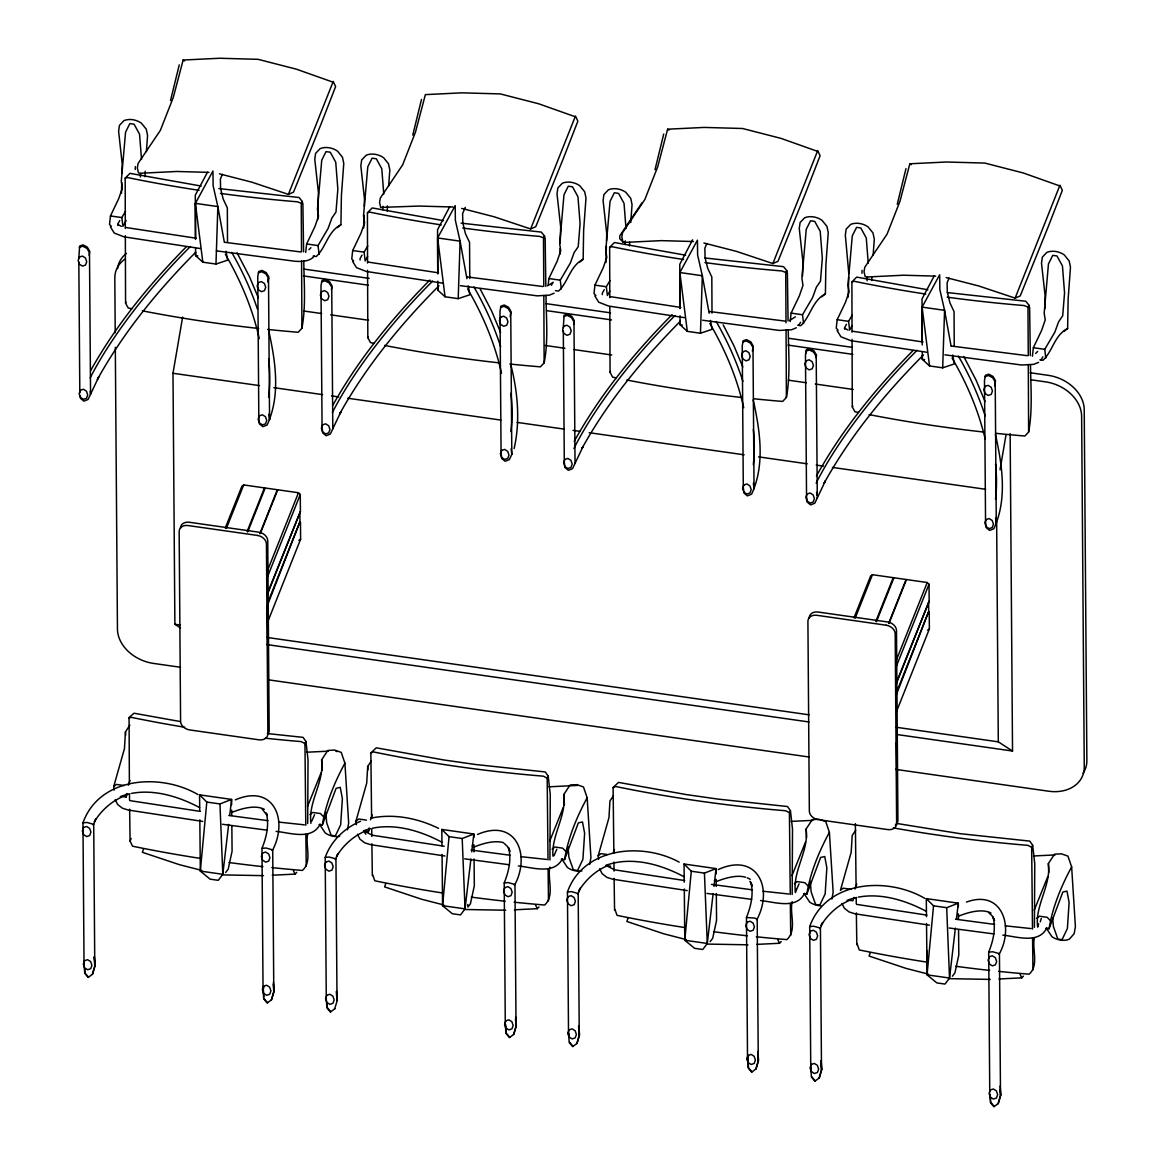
<?xml version="1.0" encoding="UTF-8"?>
<svg xmlns="http://www.w3.org/2000/svg" width="1165" height="1165" viewBox="0 0 1165 1165"><rect width="100%" height="100%" fill="white"/><g stroke="black" fill="none" stroke-linecap="round" stroke-linejoin="round"><path stroke-width="1.5" d="M267.615 329.433A915.297 556.739 -0.4 0 0 298.167 332.273L301.91 328.282L301.589 260.829M509.848 364.019A915.297 556.739 -0.4 0 0 540.4 366.844L544.142 362.868L543.822 295.415M753.886 398.779A915.297 556.739 -0.4 0 0 782.647 401.43L786.39 397.454L786.069 330.001M996.133 433.365A915.297 556.739 -0.4 0 0 1024.88 436.016L1028.622 432.04L1028.302 364.572M131.732 308.725A915.297 556.739 -0.4 0 1 128.194 307.997L125.572 303.104L125.339 235.665M373.965 343.311A915.297 556.739 -0.4 0 1 370.441 342.583L367.82 337.69L367.587 270.251M616.212 377.897A915.297 556.739 -0.4 0 1 612.674 377.169L610.052 372.276L609.834 306.628M858.445 412.468A915.297 556.739 -0.4 0 1 854.921 411.755L852.299 406.862L852.066 339.423M145.072 176.745L145.159 171.313M313.196 256.067L316.298 256.518C326.054 247.359 327.86 231.267 340.923 224.714L341.403 195.691L343.762 163.479L342.452 157.217L337.5 151.115A15.888 12.247 21.7 0 0 320.142 148.639L315.613 153.372L314.783 159.343L318.409 192.414L317.695 219.588M387.304 211.331L387.406 205.899M555.428 290.653L558.545 291.104C568.287 281.945 570.107 265.853 583.155 259.3L583.636 230.277L585.995 198.05L584.699 191.788L579.748 185.701A15.888 12.247 21.7 0 0 562.389 183.211L557.86 187.958L557.03 193.914L560.656 226.986L560.219 243.296M629.551 245.917L629.61 242.291M797.676 325.239L800.777 325.69C810.534 316.531 812.34 300.439 825.402 293.886L825.883 264.863L828.242 232.636L826.932 226.374L821.98 220.272A15.888 12.247 21.7 0 0 804.622 217.797L800.093 222.544L799.263 228.5L802.889 261.572L802.51 276.061M871.784 280.503L871.842 276.877M1039.908 359.825L1043.024 360.262C1052.767 351.116 1054.587 335.025 1067.635 328.472L1068.116 299.434L1070.475 267.222L1069.179 260.96L1064.227 254.858A15.888 12.247 21.7 0 0 1046.869 252.383L1042.34 257.13L1041.51 263.086L1045.136 296.158L1044.801 308.842M121.466 193.39L121.757 182.512M121.99 173.454L122.238 164.396L118.612 131.325L119.442 125.369L123.971 120.621A15.888 12.247 21.7 0 1 141.329 123.097L146.28 129.198L147.576 135.46L146.397 151.566M363.713 227.961L364.048 215.292M364.281 206.234L364.47 198.982L360.844 165.911L361.674 159.954L366.203 155.207A15.888 12.247 21.7 0 1 383.562 157.683L388.513 163.784L389.824 170.046L388.644 186.152M559.943 254.159L560.074 248.728M605.946 262.547L606.382 246.252M606.528 240.82L606.717 233.568L603.091 200.497L603.921 194.54L608.45 189.793A15.888 12.247 21.7 0 1 625.809 192.269L630.76 198.37L632.056 204.632L630.746 222.53M848.193 297.133L848.717 277.212M848.804 273.586L845.324 235.082L846.154 229.126L850.683 224.379A15.888 12.247 21.7 0 1 868.042 226.855L872.993 232.956L874.303 239.218L873.124 255.324M195.589 251.989L195.603 255.601L202.827 262.183L215.976 264.062L217.855 206.584L213.137 185.803L212.947 171.007L195.385 203.365L195.502 237.558M437.822 286.575L437.851 290.187L445.059 296.769L458.209 298.648L460.102 241.17L455.369 220.389L455.195 205.593L437.618 237.951L437.763 273.95L437.545 229.753L449.705 206.787M680.069 321.161L680.083 324.773L687.306 331.355L700.456 333.234L702.335 275.741L697.617 254.975L697.427 240.179L679.865 272.537L679.996 308.536L679.778 264.324L692.607 239.801M922.301 355.747L922.331 359.359L929.539 365.941L942.689 367.82L944.582 310.327L939.849 289.561L939.674 274.765L922.098 307.123L922.258 344.942M303.599 251.858L302.9 203.773L302.055 201.545L301.254 204.982L301.531 251.815M545.832 286.444L545.147 238.359L544.288 236.131L543.502 239.568L543.778 286.401M788.079 321.03L787.38 272.945L786.535 270.717L785.734 274.154L786.025 322.792M1030.311 355.616L1029.627 307.531L1028.768 305.288L1027.981 308.74L1028.258 355.573M129.868 725.125L125.471 731.824L124.466 748.585L113.704 786.608L114.126 790.118M347.461 829.859L348.67 822.971L344.913 763.162L341.228 752.372L334.617 750.056L327.802 750.449L321.642 759.842C324.525 782.064 307.968 801.768 310.939 823.378M371.227 761.051L367.703 766.41L366.698 783.171L355.937 821.194L356.359 824.704M589.708 864.445L590.917 857.557L587.16 797.748L583.476 786.957L576.85 784.642L570.049 785.035L563.889 794.413C566.583 816.039 551.263 835.29 552.967 856.217M819.097 819.228L812.282 819.621L806.122 828.999C809.005 851.236 792.448 870.939 795.418 892.55L796.394 889.157M1047.35 929.787L1051.966 936.718A15.888 12.247 21.7 0 0 1069.324 939.208L1074.188 933.616L1075.397 926.728L1071.64 866.906L1067.956 856.129L1061.33 853.814L1054.529 854.207L1048.369 863.585C1051.238 885.808 1034.68 905.511 1037.666 927.136L1038.627 923.743M201.181 186.05L129.956 173.352L125.179 178.172L125.31 228.457M443.428 220.622L372.203 207.938L367.426 212.758L367.543 263.042M685.661 255.208L614.436 242.524L609.659 247.33L609.79 297.628M927.908 289.794L856.683 277.11L851.906 281.915L852.023 332.214M140.383 176.993L140.659 173.483M382.761 209.817L383.052 206.307M624.993 244.402L625.285 240.893M867.095 280.736L867.386 277.226M199.739 811.189L199.579 794.85L206.802 802.059L200.322 871.085L210.108 879.153L218.277 880.318L222.806 874.303L228.66 824.383M441.972 845.775L441.826 829.436L449.049 836.645L442.569 905.671L452.355 913.739L460.51 914.904L465.039 908.875L470.908 858.969M684.234 882.167L684.059 864.022L691.282 871.231L684.802 940.257L694.588 948.325L702.757 949.49L707.286 943.461L713.14 893.555M926.481 916.753L926.306 898.608L933.529 905.817L927.049 974.843L936.835 982.896L944.99 984.076L949.519 978.047L955.373 928.126M141.518 159.387L139.552 134.208L134.091 124.218L129.839 123.606L125.558 132.198L121.276 181.376L122.34 188.162L118.743 198.574L110.457 215.947L109.525 224.423L111.403 226.403M122.908 796.54L126.155 797.006L126.534 793.613M305.696 252.441L306.628 243.951L314.929 226.578L318.526 216.166L317.448 209.38L321.744 160.217L326.025 151.61L330.278 152.222L335.738 162.212L337.85 189.181L335.986 212.03L331.879 218.073L328.093 228.457L318.03 245.582L319.094 254.349M383.766 193.972L381.785 168.779L376.324 158.79L372.086 158.192L367.791 166.784L363.509 215.962L364.587 222.748L360.99 233.16L352.689 250.533L351.757 259.009L353.65 260.989M319.079 824.543L322.341 825.009C325.749 803.413 334.53 782.385 344.913 763.162M363.509 830.893L368.402 831.592L368.766 828.199M548.132 285.323L548.875 278.537L557.176 261.164L560.758 250.752L559.695 243.966L563.976 194.803L568.258 186.196L572.51 186.808L577.971 196.798L580.083 223.767L578.219 246.616L574.112 252.659L570.34 263.042L560.263 280.168L561.341 288.935M625.998 228.544L624.032 203.365L618.571 193.375L614.319 192.778L610.038 201.37L605.756 250.533L606.819 257.334L603.222 267.746L594.936 285.119L594.004 293.595L595.883 295.575M561.326 859.129L564.574 859.595C567.996 837.999 576.762 816.971 587.16 797.748M790.176 321.598L791.108 313.123L799.408 295.75L803.005 285.338L801.928 278.552L806.224 229.374L810.505 220.782L814.743 221.379L820.218 231.384L822.33 258.353L820.466 281.187L816.359 287.245L812.573 297.628L802.51 314.754L803.573 323.521M868.245 263.13L866.265 237.951L860.804 227.961L856.566 227.35L852.27 235.956L847.989 285.119L849.067 291.92L845.47 302.332L837.169 319.705L836.237 328.181L838.13 330.161M803.559 893.715L806.821 894.181C810.228 872.585 819.01 851.557 829.393 832.32L825.708 821.543L820.743 819.811M1032.423 356.184L1033.355 347.709L1041.656 330.336L1045.238 319.924L1044.175 313.137L1048.456 263.96L1052.738 255.368L1056.99 255.965L1062.451 265.955L1064.562 292.939L1062.698 315.773L1058.592 321.831L1054.82 332.214L1044.743 349.34L1045.806 358.092M1045.806 928.301L1049.053 928.767C1052.476 907.171 1061.242 886.143 1071.64 866.906M229.709 815.471L231.587 799.423L199.579 794.85M471.738 851.833L473.835 834.009L441.826 829.436M713.97 886.419L716.067 868.595L684.059 864.022M956.421 919.214L958.314 903.181L926.306 898.608M89.093 255.222L89.792 251.378L87.259 247.097L83.064 244.883L79.657 246.019L78.798 258.397M267.892 282.047L268.503 278.231L265.955 273.95L261.761 271.736L258.368 272.872M268.198 280.75L268.809 276.935L266.261 272.654L262.067 270.44L258.674 271.576L257.756 276.688L258.819 418.293L259.504 423.929L262.926 426.71L267.091 425.007C280.809 395.663 275.493 361.223 268.707 330.7M331.428 289.779L332.04 285.949L329.491 281.682L325.297 279.469L321.904 280.605L320.987 285.716L322.064 427.322M510.139 316.632L511.042 311.506L508.508 307.24L504.299 305.026L500.906 306.162L500.003 311.273L501.067 452.865L501.736 458.515L505.173 461.296L509.338 459.593L511.814 454.408L510.736 312.803L508.202 308.536L503.994 306.322L500.601 307.458M573.675 324.365L574.272 320.535L571.738 316.268L567.544 314.055L564.137 315.191L563.278 327.569M752.372 351.218L753.289 346.092L750.741 341.826L746.547 339.612L743.154 340.748L742.236 345.859L743.299 487.451L743.984 493.101L747.406 495.882L751.571 494.178C765.288 464.835 759.973 430.38 753.187 399.857M805.772 353.592L806.384 349.762L809.777 348.641L813.971 350.854L816.519 355.121L816.112 357.67M994.619 385.79L995.522 380.678L992.988 376.412L988.779 374.198L985.386 375.319L984.483 380.445L985.546 522.037L986.216 527.672L989.653 530.468L993.818 528.764C1007.521 499.421 1002.22 464.966 995.434 434.443M180.56 627.964L174.881 624.28L172.988 373.266L182.628 317.084M1000.036 469.757L1006.05 434.647M135.358 166.595L135.242 169.508M862.085 270.338L861.969 273.251M831.941 899.031L833.15 892.142L829.393 832.32M514.115 448.583C520.391 421.118 517.755 392.387 510.954 365.286M170.527 100.496L179.25 64.861M412.774 135.082L421.497 99.447M655.007 169.668L663.73 134.033M897.254 204.254L905.977 168.619M333.015 82.162L296.507 69.216L258.091 59.328L219.734 58.25L183.138 60.041L173.25 97.554L160.377 130.334L138.082 163.464L137.31 167.935L138.475 172.828L140.412 173.25L176.818 171.473L208.957 172.376M575.262 116.748L538.754 103.802L500.324 93.914L461.981 92.836L425.371 94.627L415.483 132.14L402.609 164.92L380.329 198.05L379.542 202.521L380.707 207.414L419.05 206.059L452.996 207.006M817.495 151.334L780.987 138.373L742.571 128.499L704.213 127.422L667.618 129.198L657.73 166.726L644.857 199.506L622.561 232.636L621.79 237.107L622.955 241.985L624.891 242.407L661.298 240.631L693.437 241.534M1059.742 185.919L1023.234 172.959L984.804 163.071L946.461 162.008L909.85 163.784L899.962 201.312L887.089 234.092L864.809 267.222L864.022 271.693L865.187 276.571L867.139 276.993L903.53 275.217L935.684 276.12M92.326 974.391L94.773 965.945L93.71 824.354L95.88 818.879L94.307 821.835C101.195 810.461 111.432 801.2 123.81 796.19M273.396 982.328L274.095 991.226L271.649 999.672L267.178 1002.992L263.741 998.871L263.042 989.973L264.018 986.595M271.343 999.949L273.79 991.502L272.712 849.911C288.629 819.199 273.12 783.477 235.272 799.874M334.573 1008.977L337.34 1000.254L336.627 991.357M513.576 1034.535L516.022 1026.088L514.959 884.483C530.876 853.785 515.367 818.063 477.519 834.446M576.806 1043.563L579.253 1035.117L578.19 893.511L580.359 888.05L578.787 891.007C585.675 879.633 595.912 870.371 608.29 865.362M757.876 1051.5L758.575 1060.398L756.129 1068.844L751.658 1072.164L748.221 1068.028L747.522 1059.131L748.498 1055.752M755.823 1069.12L758.269 1060.674L757.192 919.069C773.662 887.133 756.464 852.11 718.252 869.556M819.053 1078.149L821.5 1069.688L820.422 928.097L822.606 922.636L821.019 925.593C827.907 914.219 838.159 904.943 850.537 899.948M998.056 1103.706L1000.502 1095.246L999.439 953.654C1014.103 927.092 1002.351 888.91 966.484 902.074M314.565 814.685L311.754 821.136M556.812 849.256L553.987 855.722M598.606 859.289L598.184 855.78L608.946 817.757L609.95 800.996L613.46 795.637M799.044 883.842L796.234 890.308M1040.258 921.835L1041.277 918.428M301.91 328.282C306.075 306.133 303.978 283.226 303.788 260.829M544.142 362.868C548.526 340.748 546.137 317.812 546.021 295.415M786.39 397.454C790.554 375.305 788.457 352.398 788.268 330.001M1028.622 432.04C1032.787 409.891 1030.69 386.984 1030.501 364.587M305.783 825.257L304.953 743.561L305.973 741.552L303.06 737.358L267.382 733.557M271.853 867.605A914.452 556.215 -0.4 0 0 302.39 870.444C312.555 861.576 305.099 845.455 307.691 834.213M548.016 859.843L547.186 778.147L548.205 776.123L545.307 771.944L475.728 764.531L443.967 759.988L376.28 747.813L370.849 752.969L371.62 818.383M514.1 902.191A914.452 556.215 -0.4 0 0 544.638 905.03C555.108 895.652 547.055 878.76 549.924 867.022M790.263 894.429L789.419 812.719L790.452 810.709L787.54 806.53L717.96 799.103L686.2 794.574L618.513 782.399L613.096 787.555L613.868 852.969M756.333 936.776A914.452 556.215 -0.4 0 0 786.87 939.602C797.341 930.238 789.302 913.345 792.171 901.608M1032.496 929.015L1031.666 847.305L1032.685 845.295L1029.787 841.101L960.208 833.689L896.38 823.393M998.58 971.362A914.452 556.215 -0.4 0 0 1029.117 974.188C1039.282 965.334 1031.811 949.213 1034.404 937.956M126.155 797.006L127.335 793.642M143.484 849.139L142.378 852.314L179.337 864.648L201.647 870.386M322.341 825.009L336.117 788.312L340.267 787.365L342.379 798.724L340.675 824.747L335.36 835.902L331.122 835.29L326.666 822.738L325.763 812.107M368.402 831.592L369.567 828.228M385.717 883.725L384.61 886.885L421.57 899.234L443.88 904.972M564.574 859.595L578.35 822.898L582.5 821.951L584.626 833.31L582.908 859.319L577.607 870.488L573.355 869.876L568.913 857.324L568.01 846.693M627.964 918.311L626.857 921.471L663.817 933.806L686.127 939.558M806.821 894.181L820.597 857.469L824.747 856.523L826.859 867.896L825.155 893.905L819.84 905.059L815.602 904.462L811.146 891.909L810.243 881.279M854.047 897.399L852.882 900.749L849.62 900.283M870.197 952.897L869.09 956.057L906.05 968.392L928.359 974.129M1049.053 928.767L1062.83 892.055L1066.98 891.108L1069.106 902.482L1067.388 928.49L1062.087 939.645L1057.835 939.048L1053.393 926.495L1052.636 917.627M131.15 838.392L130.087 841.072L132.548 846.198A914.452 556.215 -0.4 0 0 200.438 858.416M128.252 785.254L129.999 780.361M370.499 819.84L372.247 814.947M613.314 852.795L614.479 849.533M854.979 889.012L856.726 884.119M94.394 956.771L95.093 965.668L92.647 974.115L88.176 977.45L84.739 973.314L84.04 964.416L82.963 822.81C99.476 776.676 160.581 772.73 197.933 794.545M225.253 528.036L241.927 486.14L243.703 484.931L298.473 492.751L300.279 494.47L300.41 511.435L267.062 595.228M226.359 528.502L243.703 484.931M247.126 531.473L264.47 487.902M247.664 531.983L265.008 488.412M259.839 533.73L277.183 490.145M260.377 533.366L277.721 489.781M267.135 571.52L298.473 492.751M267.601 576.588L300.279 494.47M267.193 593.917L300.41 511.435M322.224 428.72L322.734 432.958L326.156 435.739L330.336 434.035L340.937 411.667L339.627 414.026C365.941 366.524 400.775 324.176 438.987 285.789M267.935 602.174L299.944 521.731L299.871 511.785M267.149 606.048L299.944 521.731M267.266 622.998L300.614 539.206L300.483 522.255M263.042 989.973L261.979 848.368C266.392 837.329 269.45 824.805 266.29 813.039L267.309 815.515M334.894 1008.701L330.409 1012.021L326.972 1007.885L326.273 998.988L325.21 857.396C330.991 841.014 344.607 827.907 360.495 821.281M563.307 331.195L564.297 461.893L564.967 467.544L568.404 470.325L572.568 468.621L583.17 446.253L581.859 448.612C607.882 401.619 642.264 359.694 679.967 321.627M505.275 1022.739L504.212 882.954C508.639 871.915 511.697 859.391 508.522 847.625L509.556 850.101M578.874 1025.943L579.573 1034.84L577.126 1043.287L572.656 1046.607L569.219 1042.471L568.52 1033.573L567.442 891.982C583.316 847.246 642.148 841.858 679.166 862.144M817.277 498.023L816.214 356.417L813.665 352.15L809.471 349.937L806.078 351.073L805.466 354.888L806.544 496.479L807.214 502.13L810.636 504.911L814.801 503.207L825.417 480.839L824.106 483.198C850.421 435.695 885.254 393.333 923.466 354.946M854.003 617.8L870.677 575.903L872.454 574.694L927.224 582.515L929.029 584.233L929.16 601.198L896.482 683.316M855.11 618.265L872.454 574.694M747.522 1059.131L746.459 917.539C750.872 906.501 753.93 893.977 750.77 882.211L751.789 884.686M875.876 621.236L893.22 577.665M876.415 621.746L893.759 578.175M888.589 623.493L905.933 579.908M889.128 623.129L906.457 579.558M896.555 659.608L927.224 582.515M896.351 666.351L929.029 584.233M896.613 682.006L929.16 601.198M896.686 691.937L928.694 611.494L928.621 601.562M896.555 694.136L928.694 611.494M821.107 1060.529L821.82 1069.426L819.374 1077.873L814.888 1081.193L811.452 1077.057L810.753 1068.159L809.69 926.568C826.189 880.42 887.293 876.488 924.646 898.288M896.686 711.087L929.364 628.969L929.233 612.018M989.755 1091.896L988.692 952.125C993.119 941.087 996.177 928.563 993.002 916.797M307.502 806.486L321.059 772.876M549.734 841.072L563.292 807.462M791.982 875.658L805.539 842.033M1034.214 910.244L1047.772 876.619M207.457 172.202L195.298 195.167L195.531 239.393M222.355 174.328L220.374 179.046L220.593 188.497L223.229 199.157L227.335 207.851L227.51 242.131M465.257 207.341L462.607 213.632L462.84 223.083L465.461 233.728L469.568 242.436L469.772 278.522M706.835 243.5L704.854 248.218L705.073 257.669L707.708 268.314L711.815 277.022L712.004 313.108M934.184 275.959L922.025 298.91L922.229 341.316M949.082 278.086L947.087 282.804L947.32 292.255L949.941 302.9L954.048 311.608L954.237 345.874M125.572 303.104L126.024 302.143M367.82 337.69L368.257 336.729M610.052 372.276L610.504 371.315M852.299 406.862L852.736 405.901M442.671 893.002A914.452 556.215 -0.4 0 1 374.795 880.784L372.713 874.871M684.918 927.573A914.452 556.215 -0.4 0 1 617.028 915.355L614.96 909.457M927.151 962.159A914.452 556.215 -0.4 0 1 859.275 949.941L857.192 944.043M129.388 783.812L129.067 717.494L134.033 713.228L180.357 721.557M126.169 220.447L122.908 226.345L121.844 217.578L125.514 211.346M367.587 256.504L365.155 260.931L364.092 252.164L367.747 245.931M609.834 291.09L607.387 295.502L606.324 286.736L609.994 280.517M852.066 325.676L849.635 330.088L848.571 321.322L852.227 315.103M119.762 220.535L118.146 223.418A11.126 5.184 2.4 0 0 117.913 225.428M361.995 255.12L360.393 258.004A11.126 5.184 2.4 0 0 360.145 260.013M604.242 289.706L602.625 292.575A11.126 5.184 2.4 0 0 602.392 294.599M846.474 324.292L844.873 327.161A11.126 5.184 2.4 0 0 844.625 329.185M90.608 370.645C116.151 324.86 149.702 283.954 186.385 246.703M332.855 405.216C358.689 358.937 392.678 317.608 429.885 280.037M574.199 441.375C600.164 394.469 634.488 352.602 672.132 314.608M816.447 475.961C842.106 429.565 875.993 388.134 913.112 350.461M320.157 824.121C311.987 840.679 289.954 832.727 276.12 831.373M562.389 858.707C554.234 875.25 532.187 867.313 518.367 865.959M804.636 893.293C796.467 909.836 774.434 901.899 760.599 900.545M1046.869 927.879C1038.714 944.422 1016.666 936.471 1002.847 935.131M551.351 285.265L553.157 282.265L547.55 285.804M798.797 325.268L800.603 322.283M1041.044 359.854L1042.85 356.854M855.707 830.223L852.183 835.582L851.178 852.343L840.416 890.366L843.212 888.196L850.974 889.303M641.973 202.87L619.838 235.767L619.722 238.665L622.955 241.985M225.661 872.469L228.194 869.177L232.083 851.193L231.85 826.203M710.14 941.64L712.674 938.335L716.562 920.365L716.315 893.584M952.388 976.226L954.907 972.921L958.81 954.951L958.562 929.961M272.246 875.221L295.051 874.1L296.755 872.352M514.479 909.807L537.298 908.685L538.987 906.938M756.726 944.393L779.531 943.271L781.234 941.524M998.958 978.964L1021.778 977.857L1023.467 976.11M308.958 249.703L310.924 247.679M314.317 256.111C309.759 261.688 301.604 261.688 294.993 261.266L216.384 250.854M795.404 316.851L789.783 320.39M1035.67 353.446L1037.636 351.437M195.487 252.47C157.785 290.522 123.403 332.462 97.379 379.455L98.69 377.081L88.089 399.449L83.924 401.153L80.487 398.372L80.152 395.547M82.963 822.81L86.996 822.475L93.71 824.354L93.084 824.907M261.979 848.368L266.013 848.018L272.712 849.911L272.086 850.465M325.21 857.396L329.244 857.047L335.942 858.925L337.02 1000.531L336.321 991.633M335.316 859.493L338.127 853.464L336.539 856.421C343.427 845.047 353.679 835.786 366.058 830.776M504.212 882.954L508.246 882.604L514.959 884.483L514.333 885.051M567.442 891.982L571.476 891.633L578.19 893.511L577.563 894.079M746.459 917.539L754.672 918.064L757.192 919.069L756.566 919.636M809.69 926.568L813.723 926.219L820.422 928.097L819.796 928.665M988.692 952.125L992.726 951.776L999.439 953.654L998.813 954.222M337.34 227.626L340.923 224.714M579.573 262.212L583.155 259.3M821.82 296.784L825.402 293.886M1064.053 331.37L1067.635 328.472M113.704 786.608L116.485 784.438L124.262 785.545M309.875 814.626L312.671 812.456L320.448 813.563L323.273 816.534M355.937 821.194L358.733 819.024L366.494 820.131M552.123 849.198L554.904 847.028L562.68 848.149L565.506 851.12M598.184 855.78L600.965 853.61L607.183 854.498M794.355 883.784L797.151 881.614L804.928 882.721L807.753 885.691M1036.602 918.37L1039.384 916.2L1047.16 917.306L1049.985 920.277M298.837 540.414L300.614 539.206M927.588 630.178L929.364 628.969M288.396 194.38L293.507 192.152L320.958 124.276L335.622 86.589L333.219 81.463L288.396 194.38L251.888 182.191L219.442 173.833M530.643 228.952L535.74 226.738L563.205 158.862L577.869 121.16L575.452 116.049L530.643 228.952L494.135 216.777L461.69 208.419M772.876 263.538L777.987 261.324L805.437 193.448L820.102 155.746L817.699 150.635L772.876 263.538L736.367 251.349L703.922 243.004M1015.123 298.124L1020.22 295.91L1047.685 228.034L1062.349 190.332L1059.932 185.22L1015.123 298.124L978.615 285.935L946.169 277.59M554.132 293.187L549.37 295.167L537.225 295.852L460.408 285.673M796.365 327.773L791.618 329.739L779.472 330.438L702.655 320.244M1038.612 362.344L1033.85 364.325L1021.705 365.024L944.888 354.83M128.616 718.383L131.194 717.32A915.297 556.739 -0.4 0 0 184.682 727.237M370.849 752.969L373.426 751.906A915.297 556.739 -0.4 0 0 543.4 776.181L547.186 778.147M613.096 787.555L615.673 786.492A915.297 556.739 -0.4 0 0 785.632 810.753L789.419 812.719M206.802 802.059L219.952 803.937L231.587 799.423L231.646 804.782M449.049 836.645L462.199 838.523L473.835 834.009L473.864 837.577M691.282 871.231L704.432 873.109L716.067 868.595L716.125 873.954M933.529 905.817L946.679 907.695L958.314 903.181L958.344 906.749M215.976 264.062L227.612 260.174L225.995 251.232M458.209 298.648L469.859 294.76L468.228 285.818M700.456 333.234L712.092 329.331L710.475 320.404M942.689 367.82L954.339 363.917L952.708 354.99M79.351 247.315L82.744 246.179L86.953 248.393L89.487 252.674L90.564 394.265L90.215 391.44M321.598 281.901L324.991 280.765L329.185 282.978L331.734 287.245L332.797 428.851M563.831 316.487L567.224 315.351L571.433 317.564L573.966 321.831L575.044 463.437M742.848 342.044L746.241 340.908L750.435 343.122L752.983 347.388L754.046 488.994L753.376 483.344M985.08 376.615L988.473 375.494L992.682 377.708L995.216 381.974L996.279 523.566L995.609 517.93M125.179 178.172L127.597 177.561A914.452 556.215 -0.4 0 0 199.04 190.317M367.426 212.758L369.844 212.132A914.452 556.215 -0.4 0 0 441.287 224.903M609.659 247.33L612.076 246.718A914.452 556.215 -0.4 0 0 683.52 259.489M851.906 281.915L854.324 281.304A914.452 556.215 -0.4 0 0 925.767 294.075M370.645 818.209C393.624 813.345 417.667 818.15 438.55 828.344M306.73 752.226L328.399 751.163M548.963 786.812L577.855 785.399M791.21 821.398L812.879 820.335M263.465 875.643L222.384 874.9M1033.442 855.984L1055.111 854.921M505.712 910.229L464.631 909.486M747.945 944.815L706.864 944.072M990.192 979.401L949.111 978.658M304.327 824.835L278.552 822.068M546.56 859.42L520.784 856.654M788.807 894.006L763.031 891.24M1031.04 928.578L1005.264 925.811M300.599 251.931L224.568 242.291M542.846 286.517L466.816 276.877M785.079 321.103L709.048 311.463M1027.326 355.675L951.295 346.049M228.806 815.471L267.892 820.655M471.039 850.057L510.124 855.241M711.495 884.395L752.372 889.827M955.518 919.214L994.604 924.398M222.457 824.267L267.178 830.194M464.689 858.838L509.425 864.78M706.937 893.424L751.658 899.365M949.169 928.01L993.905 933.937M218.845 188.57L299.026 197.497L302.492 201.676M461.078 223.141L541.259 232.083L544.725 236.262M705.087 257.989L783.506 266.654L786.972 270.848M947.32 292.561L1025.739 301.24L1029.205 305.434M110.457 215.947L121.844 217.578M306.628 243.951L318.03 245.582M352.689 250.533L364.092 252.164M548.875 278.537L560.263 280.168M594.936 285.119L606.324 286.736M791.108 313.123L802.51 314.754M837.169 319.705L848.571 321.322M1033.355 347.709L1044.743 349.34M304.298 269.13L369.145 278.391M545.657 303.584L610.504 312.846M788.821 338.301L851.877 347.301M1030.195 372.756L1048.209 375.334A36.843 28.382 21.7 0 1 1084.222 409.687L1086.872 760.541A36.843 28.382 21.7 0 1 1083.071 773.269M197.875 255.921L195.603 255.601L195.574 248.393M682.355 325.093L680.083 324.773L680.04 315.759M924.588 359.679L922.331 359.359L922.287 352.15M303.497 275.93L368.329 285.192M546.662 310.647L611.509 319.909M788.021 345.102L852.867 354.364M1031.185 379.819L1045.602 381.872A36.843 28.382 21.7 0 1 1081.63 416.225L1084.265 767.094A36.843 28.382 21.7 0 1 1048.689 791.224L895.579 769.366M303.657 310.982L321.671 313.56M330.685 314.841L368.519 320.244M545.104 345.452L564.923 348.277M573.937 349.573L611.771 354.976M788.356 380.183L806.369 382.761M815.383 384.042L853.217 389.445M172.988 373.266L259.475 385.615M273.877 387.668L322.53 394.615M331.544 395.911L338.753 396.93M347.753 398.226L500.906 420.084M517.129 422.4L563.976 429.084M572.991 430.38L580.199 431.4M589.199 432.696L744.158 454.816M758.575 456.869L807.229 463.816M816.228 465.097L823.437 466.131M832.451 467.413L985.605 489.285M174.881 624.28L180.284 625.052M266.77 637.401L809.122 714.829M895.608 727.178L998.303 741.843L1012.531 751.032L1010.142 433.584M266.581 644.536L808.932 721.965M897.225 734.562L1012.531 751.032M180.488 667.268L153.474 663.409A36.843 28.382 21.7 0 1 117.447 629.056L115.32 347.286M268.751 679.865L809.122 757.017M605.756 865.479L610.635 866.178M852.401 331.209L923.03 342.015M610.154 296.624L680.797 307.429M367.922 262.038L438.55 272.843M125.674 227.466L196.317 238.257M926.976 352.281L850.741 340.617L840.941 336.787L837.111 330.583M684.743 317.695L608.509 306.031L598.708 302.201L594.878 295.997M442.496 283.11L366.261 271.445L356.461 267.615L352.631 261.411M200.264 248.524L124.029 236.859L114.228 233.044L110.398 226.826M856.785 904.404L926.903 915.122M684.671 880.551L614.552 869.818L607.533 866.207M444.229 846.241L372.305 835.232L365.286 831.621M130.072 800.661L200.191 811.379M929.437 925.17L854.877 913.768L849.081 911.933L844.334 908.219L841.96 903.385M687.204 890.599L612.63 879.182L606.849 877.362L602.087 873.633L599.713 868.799M444.957 856.013L370.397 844.61L364.601 842.776L359.854 839.048L357.48 834.213M202.725 821.427L128.15 810.024L122.369 808.19L117.607 804.462L115.233 799.627M1028.054 307.065L1024.166 305.55A914.452 556.215 -0.4 0 1 947.203 297.162M785.822 272.479L781.919 270.964A914.452 556.215 -0.4 0 1 704.956 262.576M543.574 237.908L539.686 236.393A914.452 556.215 -0.4 0 1 462.723 227.99M301.342 203.322L297.439 201.807A914.452 556.215 -0.4 0 1 220.476 193.405M714.407 880.434L716.766 881.395A186.473 51.784 -47.8 0 1 745.556 877.216M472.16 845.848L474.519 846.824A186.473 51.784 -47.8 0 1 503.324 842.63M1031.666 847.305L1027.88 845.339A915.297 556.739 -0.4 0 1 893.453 827.907M304.953 743.561L301.153 741.595A915.297 556.739 -0.4 0 1 265.227 738.188M844.654 328.21L848.018 330.088M117.927 224.466L121.291 226.33M335.622 750.813L336.976 751.643M909.85 163.784L911.205 164.716M667.618 129.198L668.972 130.131M183.138 60.041L184.492 60.959M988.648 912.53L992.158 915.908L994.546 920.51L993.512 918.035M504.168 843.358L507.678 846.737L510.066 851.338M261.921 808.772L267.033 815.223M994.211 1106.473L990.774 1102.338L990.221 1095.231M811.772 1076.78L815.209 1080.916M751.978 1071.902L748.542 1067.766L747.843 1058.869M569.539 1042.209L572.976 1046.345M506.294 1033.18L509.731 1037.316M330.729 1011.759L327.292 1007.623L327.016 1004.055M264.062 998.594L267.499 1002.73M88.496 977.173L85.06 973.037L84.768 969.484M805.117 895.201L809.719 902.147A15.888 12.247 21.7 0 0 820.961 905.758M562.87 860.615L567.486 867.561A15.888 12.247 21.7 0 0 581.918 870.896M320.637 826.029L325.239 832.975A15.888 12.247 21.7 0 0 339.685 836.31M963.775 356.548L976.081 380.14L985.066 401.605M952.067 358.034C966.79 383.256 978.469 410.444 985.168 438.914M723.188 324.86L733.834 345.554L742.833 367.019M709.835 323.448C725.154 349.689 737.154 378.057 743.736 407.779M480.111 288.833L491.601 310.968L500.586 332.433M467.587 288.862C482.907 315.103 494.907 343.486 501.503 373.193M237.048 252.79L249.354 276.396L258.353 297.861M225.355 254.276C240.674 280.517 252.674 308.9 259.256 338.607M749.925 881.323L752.299 885.924M1020.089 974.289L1021.778 977.857M777.841 939.704L779.531 943.271M535.609 905.118L537.298 908.685M293.362 870.546L295.051 874.1M1032.685 845.295L1034.753 863.687L1034.404 927.311M790.452 810.709L792.506 829.116L792.171 894.502M548.205 776.123L550.273 794.53L549.924 859.93M305.973 741.552L308.026 759.944L307.691 823.568M951.077 346.063L944.582 310.327L922.098 307.123L929.539 365.941M709.165 313.254L702.335 275.741L679.865 272.537L687.306 331.355M466.932 278.683L460.102 241.17L437.618 237.951L445.059 296.769M224.364 242.305L217.855 206.584L195.385 203.365L202.827 262.183M856.814 944.815L856.362 912.909M614.567 910.229L614.115 878.323M372.334 875.658L371.883 843.737M130.087 841.072L129.635 809.165M816.607 492.373L816.942 495.198M511.129 448.758L511.814 454.408M268.897 414.187L269.566 419.822L268.503 278.231M1032.962 969.964L1032.583 938.073M790.729 935.379L790.336 903.487M548.482 900.807L548.103 868.901M306.249 866.221L305.856 834.315M1000.123 1086.086L1000.822 1094.984L998.376 1103.43L993.905 1106.75L990.468 1102.614L989.769 1093.717M1000.08 1089.916L1000.502 1095.246M820.801 1060.791L821.5 1069.688M811.073 1067.883L811.35 1071.45M757.847 1055.33L758.269 1060.674M578.554 1026.219L579.253 1035.117M568.84 1033.311L569.117 1036.865M515.644 1016.914L516.343 1025.812L513.896 1034.258L509.425 1037.578L505.989 1033.442L505.29 1024.545M515.469 1018.967L516.022 1026.088M505.595 1024.283L506.163 1031.404M273.222 984.381L273.79 991.502M263.363 989.697L263.916 996.818M94.074 957.048L94.773 965.945M1048.369 863.585L1048.791 872.469M806.122 828.999L806.544 837.883M563.889 794.413L564.384 805.073M467.777 904.521L467.908 907.054L470.427 903.749L474.33 885.779L474.068 858.998M367.703 766.41L367.878 769.963M321.642 759.842L322.152 770.487M125.471 731.824L125.631 735.377M946.679 907.695L949.519 978.047L927.049 974.843L926.539 923.597M704.432 873.109L707.286 943.461L684.802 940.257L684.306 889.012M462.199 838.523L465.039 908.875L442.569 905.671L442.059 854.44M219.952 803.937L222.806 874.303L200.322 871.085L199.827 819.854M855.372 823.626L856.1 887.555M958.416 913.884L958.46 919.243M926.801 950.378L926.976 968.931M856.217 898.419L856.275 903.851M716.169 879.298L716.242 886.449M613.955 862.027L614.042 871.085M473.937 844.727L473.995 851.863M371.737 829.262L371.81 836.499M231.689 810.141L231.748 815.5M129.49 794.676L129.548 800.107M996.643 521.745L998.303 741.843M896.468 742.163L896.773 781.875M267.368 605.48L267.659 645.177M115.219 332.739L114.811 278.202A36.843 28.382 21.7 0 1 125.136 259.023M78.827 262.023L79.817 392.736M437.807 281.173L437.851 290.187M958.431 356.126A186.473 103.583 57.8 0 1 985.168 415.92M995.565 464.049A186.473 103.583 57.8 0 1 995.522 499.159M816.155 483.096A186.473 51.784 -47.8 0 1 917.161 350.228M983.58 432.026A915.297 556.739 -0.4 0 1 869.075 414.594M716.184 321.54A186.473 103.583 57.8 0 1 742.921 381.348M753.333 429.463A186.473 103.583 57.8 0 1 753.289 464.573M573.908 448.51A186.473 51.784 -47.8 0 1 674.914 315.642M741.348 397.44A915.297 556.739 -0.4 0 1 626.828 380.008M231.704 252.368A186.473 103.583 57.8 0 1 257.407 309.016M268.678 358.674A186.473 103.583 57.8 0 1 268.605 396.988M90.171 377.897A186.473 51.784 -47.8 0 1 190.434 246.47M258.659 328.472A915.297 556.739 -0.4 0 1 142.348 310.837M120.315 796.642A186.473 103.583 57.8 0 1 129.97 793.729M131.645 793.38A186.473 103.583 57.8 0 1 199.564 807.563M232.286 812.238A186.473 51.784 -47.8 0 1 264.309 809.34M262.897 866.658A914.452 556.215 -0.4 0 1 229.024 862.522M364.106 830.63A186.473 103.583 57.8 0 1 370.543 828.694M372.203 828.3A186.473 103.583 57.8 0 1 441.797 842.149M365.839 834.257A11.126 8.14 -4.1 0 1 364.397 831.315M505.144 901.229A914.452 556.215 -0.4 0 1 471.257 897.108M606.339 865.216A186.473 103.583 57.8 0 1 684.044 876.735M747.231 877.798A186.473 51.784 -47.8 0 1 750.216 879.371M747.377 935.815A914.452 556.215 -0.4 0 1 713.504 931.694M473.951 286.954A186.473 103.583 57.8 0 1 500.688 346.762M510.911 393.246A186.473 103.583 57.8 0 1 510.838 431.574M332.418 412.468A186.473 51.784 -47.8 0 1 432.681 281.056M499.101 362.854A915.297 556.739 -0.4 0 1 384.596 345.423M847.028 900.385A186.473 103.583 57.8 0 1 856.683 897.472M858.357 897.137A186.473 103.583 57.8 0 1 926.277 911.307M958.999 915.981A186.473 51.784 -47.8 0 1 991.022 913.098M989.624 970.401A914.452 556.215 -0.4 0 1 955.737 966.28M268.46 733.295A9.204 7.092 21.7 0 0 269.173 730.659L267.746 540.618A9.204 7.092 21.7 0 0 258.732 532.172L189.356 522.269A9.204 7.092 21.7 0 0 180.459 528.153M117.578 268.634A36.843 28.382 21.7 0 1 126.461 253.402M895.288 825.111A9.204 7.092 21.7 0 0 897.924 820.422L896.497 630.381A9.204 7.092 21.7 0 0 887.482 621.935L818.107 612.033A9.204 7.092 21.7 0 0 809.209 617.916M79.351 257.086L78.128 260.479L79.409 264.222L82.453 266.13L85.482 265.081L86.72 261.703L85.438 257.96L82.38 256.052L79.351 257.086M80.356 390.275L79.133 393.668L80.414 397.411L83.458 399.318L86.487 398.284L87.725 394.891L86.443 391.149L83.385 389.241L80.356 390.275M258.368 282.644L257.13 286.037L258.412 289.779L261.47 291.687L264.499 290.638L265.722 287.26L264.44 283.517L261.382 281.595L258.368 282.644M83.56 827.529L82.336 830.907L83.618 834.664L86.661 836.572L89.69 835.523L90.928 832.145L89.647 828.388L86.589 826.48L83.56 827.529M259.373 415.832L258.135 419.225L259.416 422.968L262.475 424.875L265.503 423.842L266.727 420.449L265.445 416.706L262.402 414.798L259.373 415.832M321.598 291.672L320.36 295.065L321.642 298.808L324.7 300.716L327.729 299.667L328.952 296.289L327.671 292.546L324.627 290.624L321.598 291.672M84.564 960.717L83.341 964.11L84.623 967.853L87.666 969.761L90.695 968.712L91.933 965.334L90.652 961.591L87.593 959.683L84.564 960.717M322.603 424.861L321.365 428.254L322.661 431.997L325.705 433.904L328.734 432.87L329.957 429.477L328.676 425.735L325.632 423.827L322.603 424.861M262.576 853.086L261.339 856.464L262.62 860.207L265.678 862.129L268.707 861.081L269.931 857.702L268.649 853.945L265.605 852.037L262.576 853.086M500.601 317.23L499.377 320.608L500.659 324.365L503.702 326.273L506.731 325.224L507.969 321.846L506.673 318.089L503.63 316.181L500.601 317.23M263.581 986.274L262.343 989.668L263.625 993.41L266.683 995.318L269.712 994.269L270.935 990.891L269.654 987.148L266.61 985.226L263.581 986.274M325.807 862.115L324.569 865.493L325.865 869.236L328.909 871.158L331.938 870.109L333.161 866.716L331.879 862.974L328.836 861.066L325.807 862.115M501.605 450.418L500.382 453.811L501.664 457.554L504.707 459.461L507.736 458.428L508.974 455.034L507.678 451.292L504.634 449.384L501.605 450.418M563.831 326.258L562.608 329.637L563.889 333.394L566.933 335.302L569.962 334.253L571.2 330.875L569.903 327.117L566.86 325.21L563.831 326.258M326.812 995.303L325.574 998.696L326.87 1002.439L329.913 1004.346L332.942 1003.298L334.166 999.919L332.884 996.177L329.841 994.255L326.812 995.303M564.836 459.447L563.612 462.84L564.894 466.582L567.938 468.49L570.966 467.442L572.204 464.063L570.923 460.321L567.865 458.413L564.836 459.447M504.809 887.672L503.586 891.05L504.867 894.793L507.911 896.715L510.94 895.667L512.178 892.274L510.882 888.531L507.838 886.623L504.809 887.672M742.848 351.815L741.61 355.194L742.891 358.937L745.95 360.859L748.979 359.81L750.202 356.432L748.92 352.675L745.862 350.767L742.848 351.815M505.814 1020.86L504.591 1024.239L505.872 1027.996L508.916 1029.904L511.945 1028.855L513.183 1025.477L511.886 1021.734L508.843 1019.812L505.814 1020.86M568.039 896.701L566.816 900.079L568.098 903.822L571.141 905.729L574.17 904.695L575.408 901.302L574.127 897.56L571.068 895.652L568.039 896.701M743.853 485.004L742.615 488.397L743.896 492.14L746.954 494.047L749.983 492.999L751.207 489.62L749.925 485.878L746.881 483.956L743.853 485.004M806.078 360.844L804.84 364.223L806.122 367.965L809.18 369.887L812.209 368.839L813.432 365.446L812.151 361.703L809.107 359.796L806.078 360.844M569.044 1029.889L567.821 1033.268L569.103 1037.025L572.146 1038.932L575.175 1037.884L576.413 1034.505L575.131 1030.748L572.073 1028.841L569.044 1029.889M807.083 494.033L805.845 497.426L807.141 501.168L810.185 503.076L813.214 502.028L814.437 498.649L813.155 494.907L810.112 492.984L807.083 494.033M747.056 922.243L745.818 925.636L747.1 929.379L750.158 931.286L753.187 930.252L754.41 926.859L753.129 923.117L750.085 921.209L747.056 922.243M985.08 386.401L983.857 389.78L985.139 393.522L988.182 395.445L991.211 394.396L992.449 391.003L991.153 387.261L988.109 385.353L985.08 386.401M748.061 1055.446L746.823 1058.825L748.105 1062.567L751.163 1064.49L754.192 1063.441L755.415 1060.063L754.134 1056.306L751.09 1054.398L748.061 1055.446M810.287 931.272L809.049 934.665L810.345 938.408L813.388 940.315L816.417 939.281L817.641 935.888L816.359 932.146L813.316 930.238L810.287 931.272M986.085 519.59L984.862 522.969L986.143 526.726L989.187 528.633L992.216 527.585L993.454 524.206L992.158 520.449L989.114 518.542L986.085 519.59M811.291 1064.475L810.054 1067.854L811.35 1071.596L814.393 1073.518L817.422 1072.47L818.645 1069.077L817.364 1065.334L814.32 1063.427L811.291 1064.475M989.289 956.829L988.066 960.222L989.347 963.965L992.391 965.872L995.42 964.838L996.658 961.445L995.361 957.703L992.318 955.795L989.289 956.829M990.294 1090.032L989.07 1093.411L990.352 1097.153L993.395 1099.076L996.425 1098.027L997.662 1094.634L996.366 1090.891L993.323 1088.984L990.294 1090.032M257.436 535.434L188.06 525.532A9.204 7.092 21.7 0 0 179.162 531.429L180.59 721.47A9.204 7.092 21.7 0 0 189.589 729.916L258.98 739.819A9.204 7.092 21.7 0 0 267.877 733.921L266.436 543.88A9.204 7.092 21.7 0 0 257.436 535.434M886.186 625.212L816.796 615.295A9.204 7.092 21.7 0 0 807.913 621.193L809.34 811.233A9.204 7.092 21.7 0 0 818.34 819.679L887.73 829.582A9.204 7.092 21.7 0 0 896.628 823.684L895.186 633.644A9.204 7.092 21.7 0 0 886.186 625.212"/></g></svg>
